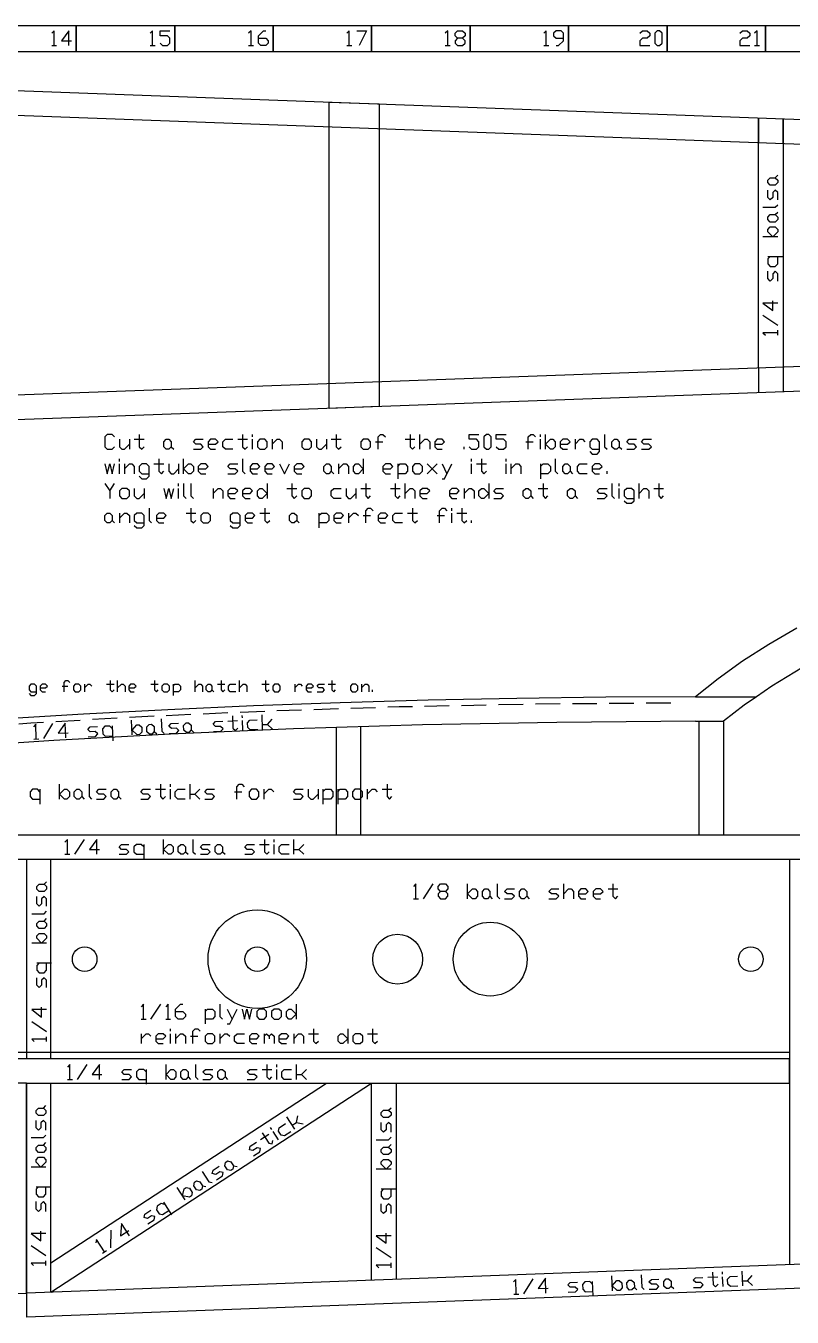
# Model space of a CAD drawing. Extents: x 0 to 102, y 0 to 13.
# Drawn here: x 13.49 to 21.27, y 0.06 to 13.18 of the extents above; entities that cross this region are included whole.
import ezdxf

# ---------------------------------------------------------------- set-up
doc = ezdxf.new("R2010")
doc.units = 0
doc.linetypes.add('HIDDEN', pattern=[0.375, 0.25, -0.125])
doc.layers.get('0').update_dxf_attribs({"color": 9, "linetype": 'CONTINUOUS'})

msp = doc.modelspace()

# ---------------------------------------------------------------- linework, layer by layer
at = {"color": 7, "linetype": 'CONTINUOUS'}
for p, q in [((12.219, 12.564, 0), (45.33, 11.339, 0)), ((12.219, 12.314, 0), (48.587, 10.968, 0)), ((20.928, 12.242), (20.928, 11.992)), ((20.928, 11.992), (20.928, 12.242)), ((21.178, 12.233), (21.178, 11.983)), ((21.178, 11.983), (21.178, 12.233)), ((20.928, 9.702), (20.928, 11.992)), ((21.178, 11.983), (21.178, 9.711)), ((48.587, 10.718, 0), (12.219, 9.382, 0)), ((45.33, 10.348, 0), (12.219, 9.132, 0)), ((21.178, 9.711), (21.178, 9.461)), ((21.178, 9.711), (21.178, 9.462)), ((20.928, 9.702), (20.928, 9.452)), ((20.928, 9.702), (20.928, 9.453)), ((20.289, 6.363), (20.908, 6.363)), ((16.64, 6.049), (16.64, 4.959)), ((16.89, 4.959), (16.89, 6.057)), ((20.291, 6.113), (20.575, 6.113)), ((20.325, 4.959), (20.325, 6.113)), ((20.575, 6.113), (20.575, 4.959)), ((7.021, 4.959, 0), (45.618, 4.959, 0)), ((48.904, 4.709, 0), (7.021, 4.709, 0)), ((13.495, 4.709), (13.495, 2.686)), ((13.745, 2.686), (13.745, 4.709)), ((21.245, 4.709), (21.245, 0.595)), ((21.245, 2.748), (7.021, 2.748)), ((21.245, 2.686), (7.021, 2.686)), ((21.245, 2.436), (21.245, 2.686)), ((13.495, 2.436), (21.245, 2.436)), ((13.495, 2.436), (13.495, 0.305)), ((13.745, 0.315), (13.745, 2.436)), ((13.745, 0.315), (17.001, 2.436)), ((13.745, 0.613), (16.543, 2.436)), ((17.001, 0.436), (17.001, 2.436)), ((17.251, 2.436), (17.251, 0.446)), ((48.894, 1.628), (13.495, 0.305)), ((45.627, 1.256), (13.495, 0.06)), ((13.495, 0.305), (13.495, 0.06))]:
    msp.add_line(p, q, dxfattribs=at)
at = {"color": 7, "linetype": 'CONTINUOUS', "flags": 128}
for points in [[(13.001, 12.919), (14.001, 12.919), (14.001, 13.178), (13.001, 13.178)], [(14.001, 12.919), (15.001, 12.919), (15.001, 13.178), (14.001, 13.178)], [(15.001, 12.919), (16.001, 12.919), (16.001, 13.178), (15.001, 13.178)], [(16.001, 12.919), (17.001, 12.919), (17.001, 13.178), (16.001, 13.178)], [(17.001, 12.919), (18.001, 12.919), (18.001, 13.178), (17.001, 13.178)], [(18.001, 12.919), (19.001, 12.919), (19.001, 13.178), (18.001, 13.178)], [(19.001, 12.919), (20.001, 12.919), (20.001, 13.178), (19.001, 13.178)], [(20.001, 12.919), (21.001, 12.919), (21.001, 13.178), (20.001, 13.178)], [(21.001, 12.919), (22.001, 12.919), (22.001, 13.178), (21.001, 13.178)], [(17.076, 9.31), (16.571, 9.291), (16.571, 12.403), (17.076, 12.385)], [(11.995, 2.436), (11.995, 0.259), (13.495, 0.305), (13.495, 2.436)]]:
    msp.add_lwpolyline(points, close=True, dxfattribs=at)
at = {"linetype": 'BYBLOCK', "flags": 128}
for points in [[(13.777, 12.977), (13.777, 13.127), (13.752, 13.102)], [(13.927, 12.977), (13.927, 13.127), (13.852, 13.027), (13.952, 13.027)], [(14.777, 12.977), (14.777, 13.127), (14.752, 13.102)], [(14.852, 13.002), (14.877, 12.977), (14.927, 12.977), (14.952, 13.002), (14.952, 13.052), (14.927, 13.077), (14.852, 13.077), (14.852, 13.127), (14.952, 13.127)], [(15.777, 12.977), (15.777, 13.127), (15.752, 13.102)], [(15.852, 13.052), (15.927, 13.052), (15.952, 13.027), (15.952, 13.002), (15.927, 12.977), (15.877, 12.977), (15.852, 13.002), (15.852, 13.077), (15.902, 13.127), (15.927, 13.127)], [(16.774, 12.977), (16.774, 13.127), (16.749, 13.102)], [(16.849, 13.127), (16.949, 13.127), (16.874, 12.977)], [(17.774, 12.977), (17.774, 13.127), (17.749, 13.102)], [(17.874, 12.977), (17.924, 12.977), (17.949, 13.002), (17.949, 13.027), (17.924, 13.052), (17.874, 13.052), (17.849, 13.077), (17.849, 13.102), (17.874, 13.127), (17.924, 13.127), (17.949, 13.102), (17.949, 13.077), (17.924, 13.052)], [(18.774, 12.977), (18.774, 13.127), (18.749, 13.102)], [(18.874, 12.977), (18.899, 12.977), (18.949, 13.027), (18.949, 13.102), (18.924, 13.127), (18.874, 13.127), (18.849, 13.102), (18.849, 13.077), (18.874, 13.052), (18.949, 13.052)], [(19.725, 13.102), (19.75, 13.127), (19.8, 13.127), (19.825, 13.102), (19.825, 13.077), (19.8, 13.052), (19.75, 13.052), (19.725, 13.027), (19.725, 12.977), (19.825, 12.977)], [(19.9, 12.977), (19.925, 12.977), (19.95, 13.002), (19.95, 13.102), (19.925, 13.127), (19.9, 13.127), (19.875, 13.102), (19.875, 13.002), (19.9, 12.977)], [(20.74, 13.102), (20.765, 13.127), (20.815, 13.127), (20.84, 13.102), (20.84, 13.077), (20.815, 13.052), (20.765, 13.052), (20.74, 13.027), (20.74, 12.977), (20.84, 12.977)], [(20.915, 12.977), (20.915, 13.127), (20.89, 13.102)], [(17.874, 13.052), (17.849, 13.027), (17.849, 13.002), (17.874, 12.977)], [(13.752, 12.977), (13.802, 12.977)], [(14.752, 12.977), (14.802, 12.977)], [(15.752, 12.977), (15.802, 12.977)], [(16.749, 12.977), (16.799, 12.977)], [(17.749, 12.977), (17.799, 12.977)], [(18.749, 12.977), (18.799, 12.977)], [(20.89, 12.977), (20.94, 12.977)], [(21.099, 11.635), (21.124, 11.61), (21.124, 11.585), (21.099, 11.56), (21.049, 11.56), (21.024, 11.585), (21.024, 11.61), (21.049, 11.635), (21.099, 11.635), (21.124, 11.66)], [(21.124, 11.41), (21.124, 11.485), (21.099, 11.51), (21.074, 11.485), (21.074, 11.435), (21.049, 11.41), (21.024, 11.435), (21.024, 11.51)], [(20.974, 11.335), (21.099, 11.335), (21.124, 11.36)], [(21.099, 11.26), (21.124, 11.235), (21.124, 11.21), (21.099, 11.185), (21.049, 11.185), (21.024, 11.21), (21.024, 11.235), (21.049, 11.26), (21.099, 11.26), (21.124, 11.285)], [(21.124, 11.035), (20.974, 11.035)], [(21.074, 11.035), (21.024, 11.085), (21.024, 11.11), (21.049, 11.135), (21.099, 11.135), (21.124, 11.11), (21.124, 11.085), (21.074, 11.035)], [(21.049, 10.835), (21.024, 10.81), (21.024, 10.76), (21.049, 10.735), (21.099, 10.735), (21.124, 10.76), (21.124, 10.835)], [(21.024, 10.835), (21.174, 10.835)], [(21.124, 10.585), (21.124, 10.66), (21.099, 10.685), (21.074, 10.66), (21.074, 10.61), (21.049, 10.585), (21.024, 10.61), (21.024, 10.685)], [(21.124, 10.36), (20.974, 10.36), (21.074, 10.285), (21.074, 10.385)], [(21.124, 10.135), (20.974, 10.235)], [(21.124, 10.06), (20.974, 10.06), (20.999, 10.035)], [(21.124, 10.035), (21.124, 10.085)], [(14.391, 9.003), (14.366, 9.028), (14.316, 9.028), (14.291, 9.003), (14.291, 8.903), (14.316, 8.878), (14.366, 8.878), (14.391, 8.903)], [(14.441, 8.978), (14.441, 8.903), (14.466, 8.878), (14.491, 8.878), (14.541, 8.928)], [(14.541, 8.978), (14.541, 8.878)], [(14.591, 8.978), (14.691, 8.978)], [(14.641, 9.028), (14.641, 8.903), (14.666, 8.878), (14.691, 8.903)], [(14.966, 8.903), (14.941, 8.878), (14.916, 8.878), (14.891, 8.903), (14.891, 8.953), (14.916, 8.978), (14.941, 8.978), (14.966, 8.953), (14.966, 8.903), (14.991, 8.878)], [(15.191, 8.878), (15.266, 8.878), (15.291, 8.903), (15.266, 8.928), (15.216, 8.928), (15.191, 8.953), (15.216, 8.978), (15.291, 8.978)], [(15.341, 8.928), (15.416, 8.928), (15.441, 8.953), (15.416, 8.978), (15.366, 8.978), (15.341, 8.953), (15.341, 8.903), (15.366, 8.878), (15.416, 8.878)], [(15.591, 8.878), (15.516, 8.878), (15.491, 8.903), (15.491, 8.953), (15.516, 8.978), (15.591, 8.978)], [(15.641, 8.978), (15.741, 8.978)], [(15.691, 9.028), (15.691, 8.903), (15.716, 8.878), (15.741, 8.903)], [(15.791, 9.003), (15.791, 9.028)], [(15.791, 8.878), (15.791, 8.978)], [(15.866, 8.878), (15.916, 8.878), (15.941, 8.903), (15.941, 8.953), (15.916, 8.978), (15.866, 8.978), (15.841, 8.953), (15.841, 8.903), (15.866, 8.878)], [(15.991, 8.978), (15.991, 8.878)], [(15.991, 8.928), (16.041, 8.978), (16.066, 8.978), (16.091, 8.953), (16.091, 8.878)], [(16.316, 8.878), (16.366, 8.878), (16.391, 8.903), (16.391, 8.953), (16.366, 8.978), (16.316, 8.978), (16.291, 8.953), (16.291, 8.903), (16.316, 8.878)], [(16.441, 8.978), (16.441, 8.903), (16.466, 8.878), (16.491, 8.878), (16.541, 8.928)], [(16.541, 8.978), (16.541, 8.878)], [(16.591, 8.978), (16.691, 8.978)], [(16.641, 9.028), (16.641, 8.903), (16.666, 8.878), (16.691, 8.903)], [(16.916, 8.878), (16.966, 8.878), (16.991, 8.903), (16.991, 8.953), (16.966, 8.978), (16.916, 8.978), (16.891, 8.953), (16.891, 8.903), (16.916, 8.878)], [(17.041, 8.953), (17.116, 8.953)], [(17.066, 8.878), (17.066, 9.003), (17.091, 9.028), (17.116, 9.028), (17.141, 9.003)], [(17.341, 8.978), (17.441, 8.978)], [(17.391, 9.028), (17.391, 8.903), (17.416, 8.878), (17.441, 8.903)], [(17.491, 8.878), (17.491, 9.028)], [(17.491, 8.928), (17.541, 8.978), (17.566, 8.978), (17.591, 8.953), (17.591, 8.878)], [(17.641, 8.928), (17.716, 8.928), (17.741, 8.953), (17.716, 8.978), (17.666, 8.978), (17.641, 8.953), (17.641, 8.903), (17.666, 8.878), (17.716, 8.878)], [(17.991, 8.903), (18.016, 8.878), (18.066, 8.878), (18.091, 8.903), (18.091, 8.953), (18.066, 8.978), (17.991, 8.978), (17.991, 9.028), (18.091, 9.028)], [(18.166, 8.878), (18.191, 8.878), (18.216, 8.903), (18.216, 9.003), (18.191, 9.028), (18.166, 9.028), (18.141, 9.003), (18.141, 8.903), (18.166, 8.878)], [(18.266, 8.903), (18.291, 8.878), (18.341, 8.878), (18.366, 8.903), (18.366, 8.953), (18.341, 8.978), (18.266, 8.978), (18.266, 9.028), (18.366, 9.028)], [(18.566, 8.953), (18.641, 8.953)], [(18.591, 8.878), (18.591, 9.003), (18.616, 9.028), (18.641, 9.028), (18.666, 9.003)], [(18.716, 9.003), (18.716, 9.028)], [(18.716, 8.878), (18.716, 8.978)], [(18.766, 8.878), (18.766, 9.028)], [(18.766, 8.928), (18.816, 8.978), (18.841, 8.978), (18.866, 8.953), (18.866, 8.903), (18.841, 8.878), (18.816, 8.878), (18.766, 8.928)], [(18.916, 8.928), (18.991, 8.928), (19.016, 8.953), (18.991, 8.978), (18.941, 8.978), (18.916, 8.953), (18.916, 8.903), (18.941, 8.878), (18.991, 8.878)], [(19.066, 8.978), (19.066, 8.878)], [(19.066, 8.928), (19.116, 8.978), (19.141, 8.978), (19.166, 8.953)], [(19.216, 8.853), (19.241, 8.828), (19.291, 8.828), (19.316, 8.853), (19.316, 8.953), (19.291, 8.978), (19.241, 8.978), (19.216, 8.953), (19.216, 8.903), (19.241, 8.878), (19.316, 8.878)], [(19.366, 9.028), (19.366, 8.903), (19.391, 8.878)], [(19.516, 8.903), (19.491, 8.878), (19.466, 8.878), (19.441, 8.903), (19.441, 8.953), (19.466, 8.978), (19.491, 8.978), (19.516, 8.953), (19.516, 8.903), (19.541, 8.878)], [(19.591, 8.878), (19.666, 8.878), (19.691, 8.903), (19.666, 8.928), (19.616, 8.928), (19.591, 8.953), (19.616, 8.978), (19.691, 8.978)], [(19.741, 8.878), (19.816, 8.878), (19.841, 8.903), (19.816, 8.928), (19.766, 8.928), (19.741, 8.953), (19.766, 8.978), (19.841, 8.978)], [(17.941, 8.878), (17.941, 8.903)], [(14.291, 8.728), (14.316, 8.628), (14.341, 8.728), (14.366, 8.628), (14.391, 8.728)], [(14.441, 8.753), (14.441, 8.778)], [(14.441, 8.628), (14.441, 8.728)], [(14.491, 8.728), (14.491, 8.628)], [(14.491, 8.678), (14.541, 8.728), (14.566, 8.728), (14.591, 8.703), (14.591, 8.628)], [(14.641, 8.603), (14.666, 8.578), (14.716, 8.578), (14.741, 8.603), (14.741, 8.703), (14.716, 8.728), (14.666, 8.728), (14.641, 8.703), (14.641, 8.653), (14.666, 8.628), (14.741, 8.628)], [(14.791, 8.728), (14.891, 8.728)], [(14.841, 8.778), (14.841, 8.653), (14.866, 8.628), (14.891, 8.653)], [(14.941, 8.728), (14.941, 8.653), (14.966, 8.628), (14.991, 8.628), (15.041, 8.678)], [(15.041, 8.728), (15.041, 8.628)], [(15.091, 8.628), (15.091, 8.778)], [(15.091, 8.678), (15.141, 8.728), (15.166, 8.728), (15.191, 8.703), (15.191, 8.653), (15.166, 8.628), (15.141, 8.628), (15.091, 8.678)], [(15.241, 8.678), (15.316, 8.678), (15.341, 8.703), (15.316, 8.728), (15.266, 8.728), (15.241, 8.703), (15.241, 8.653), (15.266, 8.628), (15.316, 8.628)], [(15.541, 8.628), (15.616, 8.628), (15.641, 8.653), (15.616, 8.678), (15.566, 8.678), (15.541, 8.703), (15.566, 8.728), (15.641, 8.728)], [(15.691, 8.778), (15.691, 8.653), (15.716, 8.628)], [(15.766, 8.678), (15.841, 8.678), (15.866, 8.703), (15.841, 8.728), (15.791, 8.728), (15.766, 8.703), (15.766, 8.653), (15.791, 8.628), (15.841, 8.628)], [(15.916, 8.678), (15.991, 8.678), (16.016, 8.703), (15.991, 8.728), (15.941, 8.728), (15.916, 8.703), (15.916, 8.653), (15.941, 8.628), (15.991, 8.628)], [(16.066, 8.728), (16.116, 8.628), (16.166, 8.728)], [(16.216, 8.678), (16.291, 8.678), (16.316, 8.703), (16.291, 8.728), (16.241, 8.728), (16.216, 8.703), (16.216, 8.653), (16.241, 8.628), (16.291, 8.628)], [(16.591, 8.653), (16.566, 8.628), (16.541, 8.628), (16.516, 8.653), (16.516, 8.703), (16.541, 8.728), (16.566, 8.728), (16.591, 8.703), (16.591, 8.653), (16.616, 8.628)], [(16.666, 8.728), (16.666, 8.628)], [(16.666, 8.678), (16.716, 8.728), (16.741, 8.728), (16.766, 8.703), (16.766, 8.628)], [(16.916, 8.678), (16.866, 8.628), (16.841, 8.628), (16.816, 8.653), (16.816, 8.703), (16.841, 8.728), (16.866, 8.728), (16.916, 8.678)], [(16.916, 8.778), (16.916, 8.628)], [(17.116, 8.678), (17.191, 8.678), (17.216, 8.703), (17.191, 8.728), (17.141, 8.728), (17.116, 8.703), (17.116, 8.653), (17.141, 8.628), (17.191, 8.628)], [(17.266, 8.728), (17.266, 8.578)], [(17.266, 8.703), (17.291, 8.728), (17.341, 8.728), (17.366, 8.703), (17.366, 8.653), (17.341, 8.628), (17.266, 8.628)], [(17.441, 8.628), (17.491, 8.628), (17.516, 8.653), (17.516, 8.703), (17.491, 8.728), (17.441, 8.728), (17.416, 8.703), (17.416, 8.653), (17.441, 8.628)], [(17.566, 8.728), (17.666, 8.628)], [(17.566, 8.628), (17.666, 8.728)], [(17.716, 8.578), (17.741, 8.578), (17.816, 8.728)], [(17.716, 8.728), (17.766, 8.628)], [(18.016, 8.753), (18.016, 8.778)], [(18.016, 8.628), (18.016, 8.728)], [(18.066, 8.728), (18.166, 8.728)], [(18.116, 8.778), (18.116, 8.653), (18.141, 8.628), (18.166, 8.653)], [(18.366, 8.753), (18.366, 8.778)], [(18.366, 8.628), (18.366, 8.728)], [(18.416, 8.728), (18.416, 8.628)], [(18.416, 8.678), (18.466, 8.728), (18.491, 8.728), (18.516, 8.703), (18.516, 8.628)], [(18.716, 8.728), (18.716, 8.578)], [(18.716, 8.703), (18.741, 8.728), (18.791, 8.728), (18.816, 8.703), (18.816, 8.653), (18.791, 8.628), (18.716, 8.628)], [(18.866, 8.778), (18.866, 8.653), (18.891, 8.628)], [(19.016, 8.653), (18.991, 8.628), (18.966, 8.628), (18.941, 8.653), (18.941, 8.703), (18.966, 8.728), (18.991, 8.728), (19.016, 8.703), (19.016, 8.653), (19.041, 8.628)], [(19.191, 8.628), (19.116, 8.628), (19.091, 8.653), (19.091, 8.703), (19.116, 8.728), (19.191, 8.728)], [(19.241, 8.678), (19.316, 8.678), (19.341, 8.703), (19.316, 8.728), (19.266, 8.728), (19.241, 8.703), (19.241, 8.653), (19.266, 8.628), (19.316, 8.628)], [(14.291, 8.528), (14.341, 8.453), (14.341, 8.378)], [(14.341, 8.453), (14.391, 8.528)], [(15.041, 8.503), (15.041, 8.528)], [(15.091, 8.528), (15.091, 8.403), (15.116, 8.378)], [(15.166, 8.528), (15.166, 8.403), (15.191, 8.378)], [(15.941, 8.528), (15.941, 8.378)], [(16.191, 8.528), (16.191, 8.403), (16.216, 8.378), (16.241, 8.403)], [(16.941, 8.528), (16.941, 8.403), (16.966, 8.378), (16.991, 8.403)], [(17.241, 8.528), (17.241, 8.403), (17.266, 8.378), (17.291, 8.403)], [(17.341, 8.378), (17.341, 8.528)], [(18.191, 8.528), (18.191, 8.378)], [(18.741, 8.528), (18.741, 8.403), (18.766, 8.378), (18.791, 8.403)], [(19.391, 8.628), (19.391, 8.653)], [(19.441, 8.528), (19.441, 8.403), (19.466, 8.378)], [(19.516, 8.503), (19.516, 8.528)], [(19.716, 8.378), (19.716, 8.528)], [(19.916, 8.528), (19.916, 8.403), (19.941, 8.378), (19.966, 8.403)], [(14.466, 8.378), (14.516, 8.378), (14.541, 8.403), (14.541, 8.453), (14.516, 8.478), (14.466, 8.478), (14.441, 8.453), (14.441, 8.403), (14.466, 8.378)], [(14.591, 8.478), (14.591, 8.403), (14.616, 8.378), (14.641, 8.378), (14.691, 8.428)], [(14.691, 8.478), (14.691, 8.378)], [(14.891, 8.478), (14.916, 8.378), (14.941, 8.478), (14.966, 8.378), (14.991, 8.478)], [(15.041, 8.378), (15.041, 8.478)], [(15.391, 8.478), (15.391, 8.378)], [(15.391, 8.428), (15.441, 8.478), (15.466, 8.478), (15.491, 8.453), (15.491, 8.378)], [(15.541, 8.428), (15.616, 8.428), (15.641, 8.453), (15.616, 8.478), (15.566, 8.478), (15.541, 8.453), (15.541, 8.403), (15.566, 8.378), (15.616, 8.378)], [(15.691, 8.428), (15.766, 8.428), (15.791, 8.453), (15.766, 8.478), (15.716, 8.478), (15.691, 8.453), (15.691, 8.403), (15.716, 8.378), (15.766, 8.378)], [(15.941, 8.428), (15.891, 8.378), (15.866, 8.378), (15.841, 8.403), (15.841, 8.453), (15.866, 8.478), (15.891, 8.478), (15.941, 8.428)], [(16.141, 8.478), (16.241, 8.478)], [(16.316, 8.378), (16.366, 8.378), (16.391, 8.403), (16.391, 8.453), (16.366, 8.478), (16.316, 8.478), (16.291, 8.453), (16.291, 8.403), (16.316, 8.378)], [(16.691, 8.378), (16.616, 8.378), (16.591, 8.403), (16.591, 8.453), (16.616, 8.478), (16.691, 8.478)], [(16.741, 8.478), (16.741, 8.403), (16.766, 8.378), (16.791, 8.378), (16.841, 8.428)], [(16.841, 8.478), (16.841, 8.378)], [(16.891, 8.478), (16.991, 8.478)], [(17.191, 8.478), (17.291, 8.478)], [(17.341, 8.428), (17.391, 8.478), (17.416, 8.478), (17.441, 8.453), (17.441, 8.378)], [(17.491, 8.428), (17.566, 8.428), (17.591, 8.453), (17.566, 8.478), (17.516, 8.478), (17.491, 8.453), (17.491, 8.403), (17.516, 8.378), (17.566, 8.378)], [(17.791, 8.428), (17.866, 8.428), (17.891, 8.453), (17.866, 8.478), (17.816, 8.478), (17.791, 8.453), (17.791, 8.403), (17.816, 8.378), (17.866, 8.378)], [(17.941, 8.478), (17.941, 8.378)], [(17.941, 8.428), (17.991, 8.478), (18.016, 8.478), (18.041, 8.453), (18.041, 8.378)], [(18.191, 8.428), (18.141, 8.378), (18.116, 8.378), (18.091, 8.403), (18.091, 8.453), (18.116, 8.478), (18.141, 8.478), (18.191, 8.428)], [(18.241, 8.378), (18.316, 8.378), (18.341, 8.403), (18.316, 8.428), (18.266, 8.428), (18.241, 8.453), (18.266, 8.478), (18.341, 8.478)], [(18.616, 8.403), (18.591, 8.378), (18.566, 8.378), (18.541, 8.403), (18.541, 8.453), (18.566, 8.478), (18.591, 8.478), (18.616, 8.453), (18.616, 8.403), (18.641, 8.378)], [(18.691, 8.478), (18.791, 8.478)], [(19.066, 8.403), (19.041, 8.378), (19.016, 8.378), (18.991, 8.403), (18.991, 8.453), (19.016, 8.478), (19.041, 8.478), (19.066, 8.453), (19.066, 8.403), (19.091, 8.378)], [(19.291, 8.378), (19.366, 8.378), (19.391, 8.403), (19.366, 8.428), (19.316, 8.428), (19.291, 8.453), (19.316, 8.478), (19.391, 8.478)], [(19.516, 8.378), (19.516, 8.478)], [(19.566, 8.353), (19.591, 8.328), (19.641, 8.328), (19.666, 8.353), (19.666, 8.453), (19.641, 8.478), (19.591, 8.478), (19.566, 8.453), (19.566, 8.403), (19.591, 8.378), (19.666, 8.378)], [(19.716, 8.428), (19.766, 8.478), (19.791, 8.478), (19.816, 8.453), (19.816, 8.378)], [(19.866, 8.478), (19.966, 8.478)], [(14.741, 8.278), (14.741, 8.153), (14.766, 8.128)], [(15.166, 8.278), (15.166, 8.153), (15.191, 8.128), (15.216, 8.153)], [(15.916, 8.278), (15.916, 8.153), (15.941, 8.128), (15.966, 8.153)], [(16.941, 8.128), (16.941, 8.253), (16.966, 8.278), (16.991, 8.278), (17.016, 8.253)], [(17.416, 8.278), (17.416, 8.153), (17.441, 8.128), (17.466, 8.153)], [(17.691, 8.128), (17.691, 8.253), (17.716, 8.278), (17.741, 8.278), (17.766, 8.253)], [(17.816, 8.253), (17.816, 8.278)], [(17.916, 8.278), (17.916, 8.153), (17.941, 8.128), (17.966, 8.153)], [(14.366, 8.153), (14.341, 8.128), (14.316, 8.128), (14.291, 8.153), (14.291, 8.203), (14.316, 8.228), (14.341, 8.228), (14.366, 8.203), (14.366, 8.153), (14.391, 8.128)], [(14.441, 8.228), (14.441, 8.128)], [(14.441, 8.178), (14.491, 8.228), (14.516, 8.228), (14.541, 8.203), (14.541, 8.128)], [(14.591, 8.103), (14.616, 8.078), (14.666, 8.078), (14.691, 8.103), (14.691, 8.203), (14.666, 8.228), (14.616, 8.228), (14.591, 8.203), (14.591, 8.153), (14.616, 8.128), (14.691, 8.128)], [(14.816, 8.178), (14.891, 8.178), (14.916, 8.203), (14.891, 8.228), (14.841, 8.228), (14.816, 8.203), (14.816, 8.153), (14.841, 8.128), (14.891, 8.128)], [(15.116, 8.228), (15.216, 8.228)], [(15.291, 8.128), (15.341, 8.128), (15.366, 8.153), (15.366, 8.203), (15.341, 8.228), (15.291, 8.228), (15.266, 8.203), (15.266, 8.153), (15.291, 8.128)], [(15.566, 8.103), (15.591, 8.078), (15.641, 8.078), (15.666, 8.103), (15.666, 8.203), (15.641, 8.228), (15.591, 8.228), (15.566, 8.203), (15.566, 8.153), (15.591, 8.128), (15.666, 8.128)], [(15.716, 8.178), (15.791, 8.178), (15.816, 8.203), (15.791, 8.228), (15.741, 8.228), (15.716, 8.203), (15.716, 8.153), (15.741, 8.128), (15.791, 8.128)], [(15.866, 8.228), (15.966, 8.228)], [(16.241, 8.153), (16.216, 8.128), (16.191, 8.128), (16.166, 8.153), (16.166, 8.203), (16.191, 8.228), (16.216, 8.228), (16.241, 8.203), (16.241, 8.153), (16.266, 8.128)], [(16.466, 8.228), (16.466, 8.078)], [(16.466, 8.203), (16.491, 8.228), (16.541, 8.228), (16.566, 8.203), (16.566, 8.153), (16.541, 8.128), (16.466, 8.128)], [(16.616, 8.178), (16.691, 8.178), (16.716, 8.203), (16.691, 8.228), (16.641, 8.228), (16.616, 8.203), (16.616, 8.153), (16.641, 8.128), (16.691, 8.128)], [(16.766, 8.228), (16.766, 8.128)], [(16.766, 8.178), (16.816, 8.228), (16.841, 8.228), (16.866, 8.203)], [(16.916, 8.203), (16.991, 8.203)], [(17.066, 8.178), (17.141, 8.178), (17.166, 8.203), (17.141, 8.228), (17.091, 8.228), (17.066, 8.203), (17.066, 8.153), (17.091, 8.128), (17.141, 8.128)], [(17.316, 8.128), (17.241, 8.128), (17.216, 8.153), (17.216, 8.203), (17.241, 8.228), (17.316, 8.228)], [(17.366, 8.228), (17.466, 8.228)], [(17.666, 8.203), (17.741, 8.203)], [(17.816, 8.128), (17.816, 8.228)], [(17.866, 8.228), (17.966, 8.228)], [(18.016, 8.128), (18.016, 8.153)], [(13.522, 6.396), (13.541, 6.377), (13.579, 6.377), (13.597, 6.396), (13.597, 6.471), (13.579, 6.489), (13.541, 6.489), (13.522, 6.471), (13.522, 6.433), (13.541, 6.414), (13.597, 6.414)], [(13.635, 6.452), (13.691, 6.452), (13.71, 6.471), (13.691, 6.489), (13.654, 6.489), (13.635, 6.471), (13.635, 6.433), (13.654, 6.414), (13.691, 6.414)], [(13.86, 6.471), (13.916, 6.471)], [(13.879, 6.414), (13.879, 6.508), (13.897, 6.527), (13.916, 6.527), (13.935, 6.508)], [(13.991, 6.414), (14.029, 6.414), (14.047, 6.433), (14.047, 6.471), (14.029, 6.489), (13.991, 6.489), (13.972, 6.471), (13.972, 6.433), (13.991, 6.414)], [(14.085, 6.489), (14.085, 6.414)], [(14.085, 6.452), (14.122, 6.489), (14.141, 6.489), (14.16, 6.471)], [(14.31, 6.489), (14.385, 6.489)], [(14.347, 6.527), (14.347, 6.433), (14.366, 6.414), (14.385, 6.433)], [(14.422, 6.414), (14.422, 6.527)], [(14.422, 6.452), (14.46, 6.489), (14.479, 6.489), (14.497, 6.471), (14.497, 6.414)], [(14.535, 6.452), (14.591, 6.452), (14.61, 6.471), (14.591, 6.489), (14.554, 6.489), (14.535, 6.471), (14.535, 6.433), (14.554, 6.414), (14.591, 6.414)], [(14.76, 6.489), (14.835, 6.489)], [(14.797, 6.527), (14.797, 6.433), (14.816, 6.414), (14.835, 6.433)], [(14.891, 6.414), (14.929, 6.414), (14.947, 6.433), (14.947, 6.471), (14.929, 6.489), (14.891, 6.489), (14.872, 6.471), (14.872, 6.433), (14.891, 6.414)], [(14.985, 6.489), (14.985, 6.377)], [(14.985, 6.471), (15.004, 6.489), (15.041, 6.489), (15.06, 6.471), (15.06, 6.433), (15.041, 6.414), (14.985, 6.414)], [(15.21, 6.414), (15.21, 6.527)], [(15.21, 6.452), (15.247, 6.489), (15.266, 6.489), (15.285, 6.471), (15.285, 6.414)], [(15.379, 6.433), (15.36, 6.414), (15.341, 6.414), (15.322, 6.433), (15.322, 6.471), (15.341, 6.489), (15.36, 6.489), (15.379, 6.471), (15.379, 6.433), (15.397, 6.414)], [(15.435, 6.489), (15.51, 6.489)], [(15.472, 6.527), (15.472, 6.433), (15.491, 6.414), (15.51, 6.433)], [(15.622, 6.414), (15.566, 6.414), (15.547, 6.433), (15.547, 6.471), (15.566, 6.489), (15.622, 6.489)], [(15.66, 6.414), (15.66, 6.527)], [(15.66, 6.452), (15.697, 6.489), (15.716, 6.489), (15.735, 6.471), (15.735, 6.414)], [(15.885, 6.489), (15.96, 6.489)], [(15.922, 6.527), (15.922, 6.433), (15.941, 6.414), (15.96, 6.433)], [(16.016, 6.414), (16.054, 6.414), (16.072, 6.433), (16.072, 6.471), (16.054, 6.489), (16.016, 6.489), (15.997, 6.471), (15.997, 6.433), (16.016, 6.414)], [(16.222, 6.489), (16.222, 6.414)], [(16.222, 6.452), (16.26, 6.489), (16.279, 6.489), (16.297, 6.471)], [(16.335, 6.452), (16.391, 6.452), (16.41, 6.471), (16.391, 6.489), (16.354, 6.489), (16.335, 6.471), (16.335, 6.433), (16.354, 6.414), (16.391, 6.414)], [(16.447, 6.414), (16.504, 6.414), (16.522, 6.433), (16.504, 6.452), (16.466, 6.452), (16.447, 6.471), (16.466, 6.489), (16.522, 6.489)], [(16.56, 6.489), (16.635, 6.489)], [(16.597, 6.527), (16.597, 6.433), (16.616, 6.414), (16.635, 6.433)], [(16.804, 6.414), (16.841, 6.414), (16.86, 6.433), (16.86, 6.471), (16.841, 6.489), (16.804, 6.489), (16.785, 6.471), (16.785, 6.433), (16.804, 6.414)], [(16.897, 6.489), (16.897, 6.414)], [(16.897, 6.452), (16.935, 6.489), (16.954, 6.489), (16.972, 6.471), (16.972, 6.414)], [(17.01, 6.414), (17.01, 6.433)], [(15.588, 6.168), (15.593, 6.043), (15.619, 6.019), (15.643, 6.045)], [(15.689, 6.147), (15.688, 6.172)], [(15.894, 6.03), (15.888, 6.18)], [(13.596, 5.933), (13.59, 6.083), (13.566, 6.057)], [(13.671, 5.937), (13.765, 6.091)], [(13.896, 5.946), (13.89, 6.096), (13.819, 5.993), (13.919, 5.997)], [(14.121, 5.956), (14.196, 5.959), (14.22, 5.985), (14.194, 6.009), (14.144, 6.007), (14.118, 6.03), (14.142, 6.057), (14.216, 6.06)], [(14.367, 6.041), (14.341, 6.065), (14.291, 6.063), (14.267, 6.037), (14.27, 5.987), (14.296, 5.963), (14.371, 5.966)], [(14.366, 6.066), (14.373, 5.916)], [(14.57, 5.975), (14.564, 6.124)], [(14.568, 6.024), (14.616, 6.077), (14.641, 6.078), (14.667, 6.054), (14.669, 6.004), (14.645, 5.978), (14.62, 5.977), (14.568, 6.024)], [(14.794, 6.009), (14.77, 5.983), (14.745, 5.982), (14.719, 6.006), (14.717, 6.056), (14.741, 6.082), (14.766, 6.083), (14.792, 6.059), (14.794, 6.009), (14.82, 5.985)], [(14.864, 6.137), (14.869, 6.012), (14.895, 5.988)], [(14.945, 5.99), (15.02, 5.993), (15.044, 6.019), (15.018, 6.043), (14.968, 6.041), (14.942, 6.065), (14.966, 6.091), (15.041, 6.094)], [(15.169, 6.025), (15.145, 5.999), (15.12, 5.998), (15.094, 6.022), (15.092, 6.072), (15.116, 6.098), (15.141, 6.099), (15.167, 6.075), (15.169, 6.025), (15.195, 6.001)], [(15.395, 6.009), (15.47, 6.012), (15.493, 6.038), (15.467, 6.062), (15.417, 6.06), (15.391, 6.084), (15.415, 6.11), (15.49, 6.113)], [(15.54, 6.115), (15.64, 6.12)], [(15.694, 6.022), (15.69, 6.122)], [(15.844, 6.028), (15.769, 6.025), (15.743, 6.049), (15.741, 6.099), (15.765, 6.125), (15.84, 6.128)], [(15.892, 6.08), (15.942, 6.082), (15.99, 6.134)], [(15.942, 6.082), (15.994, 6.035)], [(13.571, 5.932), (13.621, 5.934)], [(13.632, 5.398), (13.607, 5.423), (13.557, 5.423), (13.532, 5.398), (13.532, 5.348), (13.557, 5.323), (13.632, 5.323)], [(13.632, 5.423), (13.632, 5.273)], [(13.832, 5.323), (13.832, 5.473)], [(13.832, 5.373), (13.882, 5.423), (13.907, 5.423), (13.932, 5.398), (13.932, 5.348), (13.907, 5.323), (13.882, 5.323), (13.832, 5.373)], [(14.057, 5.348), (14.032, 5.323), (14.007, 5.323), (13.982, 5.348), (13.982, 5.398), (14.007, 5.423), (14.032, 5.423), (14.057, 5.398), (14.057, 5.348), (14.082, 5.323)], [(14.132, 5.473), (14.132, 5.348), (14.157, 5.323)], [(14.207, 5.323), (14.282, 5.323), (14.307, 5.348), (14.282, 5.373), (14.232, 5.373), (14.207, 5.398), (14.232, 5.423), (14.307, 5.423)], [(14.432, 5.348), (14.407, 5.323), (14.382, 5.323), (14.357, 5.348), (14.357, 5.398), (14.382, 5.423), (14.407, 5.423), (14.432, 5.398), (14.432, 5.348), (14.457, 5.323)], [(14.657, 5.323), (14.732, 5.323), (14.757, 5.348), (14.732, 5.373), (14.682, 5.373), (14.657, 5.398), (14.682, 5.423), (14.757, 5.423)], [(14.807, 5.423), (14.907, 5.423)], [(14.857, 5.473), (14.857, 5.348), (14.882, 5.323), (14.907, 5.348)], [(14.957, 5.448), (14.957, 5.473)], [(14.957, 5.323), (14.957, 5.423)], [(15.107, 5.323), (15.032, 5.323), (15.007, 5.348), (15.007, 5.398), (15.032, 5.423), (15.107, 5.423)], [(15.157, 5.323), (15.157, 5.473)], [(15.157, 5.373), (15.207, 5.373), (15.257, 5.423)], [(15.307, 5.323), (15.382, 5.323), (15.407, 5.348), (15.382, 5.373), (15.332, 5.373), (15.307, 5.398), (15.332, 5.423), (15.407, 5.423)], [(15.607, 5.398), (15.682, 5.398)], [(15.632, 5.323), (15.632, 5.448), (15.657, 5.473), (15.682, 5.473), (15.707, 5.448)], [(15.782, 5.323), (15.832, 5.323), (15.857, 5.348), (15.857, 5.398), (15.832, 5.423), (15.782, 5.423), (15.757, 5.398), (15.757, 5.348), (15.782, 5.323)], [(15.907, 5.423), (15.907, 5.323)], [(15.907, 5.373), (15.957, 5.423), (15.982, 5.423), (16.007, 5.398)], [(16.207, 5.323), (16.282, 5.323), (16.307, 5.348), (16.282, 5.373), (16.232, 5.373), (16.207, 5.398), (16.232, 5.423), (16.307, 5.423)], [(16.357, 5.423), (16.357, 5.348), (16.382, 5.323), (16.407, 5.323), (16.457, 5.373)], [(16.457, 5.423), (16.457, 5.323)], [(16.507, 5.423), (16.507, 5.273)], [(16.507, 5.398), (16.532, 5.423), (16.582, 5.423), (16.607, 5.398), (16.607, 5.348), (16.582, 5.323), (16.507, 5.323)], [(16.657, 5.423), (16.657, 5.273)], [(16.657, 5.398), (16.682, 5.423), (16.732, 5.423), (16.757, 5.398), (16.757, 5.348), (16.732, 5.323), (16.657, 5.323)], [(16.832, 5.323), (16.882, 5.323), (16.907, 5.348), (16.907, 5.398), (16.882, 5.423), (16.832, 5.423), (16.807, 5.398), (16.807, 5.348), (16.832, 5.323)], [(16.957, 5.423), (16.957, 5.323)], [(16.957, 5.373), (17.007, 5.423), (17.032, 5.423), (17.057, 5.398)], [(17.107, 5.423), (17.207, 5.423)], [(17.157, 5.473), (17.157, 5.348), (17.182, 5.323), (17.207, 5.348)], [(15.207, 5.373), (15.257, 5.323)], [(13.912, 4.762), (13.912, 4.912), (13.887, 4.887)], [(13.987, 4.762), (14.087, 4.912)], [(14.212, 4.762), (14.212, 4.912), (14.137, 4.812), (14.237, 4.812)], [(14.437, 4.762), (14.512, 4.762), (14.537, 4.787), (14.512, 4.812), (14.462, 4.812), (14.437, 4.837), (14.462, 4.862), (14.537, 4.862)], [(14.687, 4.837), (14.662, 4.862), (14.612, 4.862), (14.587, 4.837), (14.587, 4.787), (14.612, 4.762), (14.687, 4.762)], [(14.687, 4.862), (14.687, 4.712)], [(14.887, 4.762), (14.887, 4.912)], [(14.887, 4.812), (14.937, 4.862), (14.962, 4.862), (14.987, 4.837), (14.987, 4.787), (14.962, 4.762), (14.937, 4.762), (14.887, 4.812)], [(15.112, 4.787), (15.087, 4.762), (15.062, 4.762), (15.037, 4.787), (15.037, 4.837), (15.062, 4.862), (15.087, 4.862), (15.112, 4.837), (15.112, 4.787), (15.137, 4.762)], [(15.187, 4.912), (15.187, 4.787), (15.212, 4.762)], [(15.262, 4.762), (15.337, 4.762), (15.362, 4.787), (15.337, 4.812), (15.287, 4.812), (15.262, 4.837), (15.287, 4.862), (15.362, 4.862)], [(15.487, 4.787), (15.462, 4.762), (15.437, 4.762), (15.412, 4.787), (15.412, 4.837), (15.437, 4.862), (15.462, 4.862), (15.487, 4.837), (15.487, 4.787), (15.512, 4.762)], [(15.712, 4.762), (15.787, 4.762), (15.812, 4.787), (15.787, 4.812), (15.737, 4.812), (15.712, 4.837), (15.737, 4.862), (15.812, 4.862)], [(15.862, 4.862), (15.962, 4.862)], [(15.912, 4.912), (15.912, 4.787), (15.937, 4.762), (15.962, 4.787)], [(16.012, 4.887), (16.012, 4.912)], [(16.012, 4.762), (16.012, 4.862)], [(16.162, 4.762), (16.087, 4.762), (16.062, 4.787), (16.062, 4.837), (16.087, 4.862), (16.162, 4.862)], [(16.212, 4.762), (16.212, 4.912)], [(16.212, 4.812), (16.262, 4.812), (16.312, 4.862)], [(13.887, 4.762), (13.937, 4.762)], [(16.262, 4.812), (16.312, 4.762)], [(13.675, 4.459), (13.7, 4.434), (13.7, 4.409), (13.675, 4.384), (13.625, 4.384), (13.6, 4.409), (13.6, 4.434), (13.625, 4.459), (13.675, 4.459), (13.7, 4.484)], [(17.451, 4.311), (17.451, 4.461), (17.426, 4.436)], [(17.526, 4.311), (17.626, 4.461)], [(17.701, 4.311), (17.751, 4.311), (17.776, 4.336), (17.776, 4.361), (17.751, 4.386), (17.701, 4.386), (17.676, 4.411), (17.676, 4.436), (17.701, 4.461), (17.751, 4.461), (17.776, 4.436), (17.776, 4.411), (17.751, 4.386)], [(17.976, 4.311), (17.976, 4.461)], [(18.276, 4.461), (18.276, 4.336), (18.301, 4.311)], [(18.951, 4.311), (18.951, 4.461)], [(19.451, 4.461), (19.451, 4.336), (19.476, 4.311), (19.501, 4.336)], [(13.7, 4.234), (13.7, 4.309), (13.675, 4.334), (13.65, 4.309), (13.65, 4.259), (13.625, 4.234), (13.6, 4.259), (13.6, 4.334)], [(17.701, 4.386), (17.676, 4.361), (17.676, 4.336), (17.701, 4.311)], [(17.976, 4.361), (18.026, 4.411), (18.051, 4.411), (18.076, 4.386), (18.076, 4.336), (18.051, 4.311), (18.026, 4.311), (17.976, 4.361)], [(18.201, 4.336), (18.176, 4.311), (18.151, 4.311), (18.126, 4.336), (18.126, 4.386), (18.151, 4.411), (18.176, 4.411), (18.201, 4.386), (18.201, 4.336), (18.226, 4.311)], [(18.351, 4.311), (18.426, 4.311), (18.451, 4.336), (18.426, 4.361), (18.376, 4.361), (18.351, 4.386), (18.376, 4.411), (18.451, 4.411)], [(18.576, 4.336), (18.551, 4.311), (18.526, 4.311), (18.501, 4.336), (18.501, 4.386), (18.526, 4.411), (18.551, 4.411), (18.576, 4.386), (18.576, 4.336), (18.601, 4.311)], [(18.801, 4.311), (18.876, 4.311), (18.901, 4.336), (18.876, 4.361), (18.826, 4.361), (18.801, 4.386), (18.826, 4.411), (18.901, 4.411)], [(18.951, 4.361), (19.001, 4.411), (19.026, 4.411), (19.051, 4.386), (19.051, 4.311)], [(19.101, 4.361), (19.176, 4.361), (19.201, 4.386), (19.176, 4.411), (19.126, 4.411), (19.101, 4.386), (19.101, 4.336), (19.126, 4.311), (19.176, 4.311)], [(19.251, 4.361), (19.326, 4.361), (19.351, 4.386), (19.326, 4.411), (19.276, 4.411), (19.251, 4.386), (19.251, 4.336), (19.276, 4.311), (19.326, 4.311)], [(19.401, 4.411), (19.501, 4.411)], [(17.426, 4.311), (17.476, 4.311)], [(13.55, 4.159), (13.675, 4.159), (13.7, 4.184)], [(13.675, 4.084), (13.7, 4.059), (13.7, 4.034), (13.675, 4.009), (13.625, 4.009), (13.6, 4.034), (13.6, 4.059), (13.625, 4.084), (13.675, 4.084), (13.7, 4.109)], [(13.65, 3.859), (13.6, 3.909), (13.6, 3.934), (13.625, 3.959), (13.675, 3.959), (13.7, 3.934), (13.7, 3.909), (13.65, 3.859)], [(13.7, 3.859), (13.55, 3.859)], [(13.625, 3.659), (13.6, 3.634), (13.6, 3.584), (13.625, 3.559), (13.675, 3.559), (13.7, 3.584), (13.7, 3.659)], [(13.6, 3.659), (13.75, 3.659)], [(13.7, 3.409), (13.7, 3.484), (13.675, 3.509), (13.65, 3.484), (13.65, 3.434), (13.625, 3.409), (13.6, 3.434), (13.6, 3.509)], [(13.7, 3.184), (13.55, 3.184), (13.65, 3.109), (13.65, 3.209)], [(14.685, 3.089), (14.685, 3.239), (14.66, 3.214)], [(14.76, 3.089), (14.86, 3.239)], [(14.935, 3.089), (14.935, 3.239), (14.91, 3.214)], [(15.01, 3.164), (15.085, 3.164), (15.11, 3.139), (15.11, 3.114), (15.085, 3.089), (15.035, 3.089), (15.01, 3.114), (15.01, 3.189), (15.06, 3.239), (15.085, 3.239)], [(15.31, 3.189), (15.31, 3.039)], [(15.31, 3.164), (15.335, 3.189), (15.385, 3.189), (15.41, 3.164), (15.41, 3.114), (15.385, 3.089), (15.31, 3.089)], [(15.46, 3.239), (15.46, 3.114), (15.485, 3.089)], [(15.535, 3.039), (15.56, 3.039), (15.635, 3.189)], [(15.535, 3.189), (15.585, 3.089)], [(15.685, 3.189), (15.71, 3.089), (15.735, 3.189), (15.76, 3.089), (15.785, 3.189)], [(15.86, 3.089), (15.91, 3.089), (15.935, 3.114), (15.935, 3.164), (15.91, 3.189), (15.86, 3.189), (15.835, 3.164), (15.835, 3.114), (15.86, 3.089)], [(16.01, 3.089), (16.06, 3.089), (16.085, 3.114), (16.085, 3.164), (16.06, 3.189), (16.01, 3.189), (15.985, 3.164), (15.985, 3.114), (16.01, 3.089)], [(16.235, 3.139), (16.185, 3.089), (16.16, 3.089), (16.135, 3.114), (16.135, 3.164), (16.16, 3.189), (16.185, 3.189), (16.235, 3.139)], [(16.235, 3.239), (16.235, 3.089)], [(13.7, 2.959), (13.55, 3.059)], [(14.66, 3.089), (14.71, 3.089)], [(14.91, 3.089), (14.96, 3.089)], [(13.7, 2.859), (13.7, 2.909)], [(14.66, 2.939), (14.66, 2.839)], [(14.66, 2.889), (14.71, 2.939), (14.735, 2.939), (14.76, 2.914)], [(14.81, 2.889), (14.885, 2.889), (14.91, 2.914), (14.885, 2.939), (14.835, 2.939), (14.81, 2.914), (14.81, 2.864), (14.835, 2.839), (14.885, 2.839)], [(14.96, 2.964), (14.96, 2.989)], [(14.96, 2.839), (14.96, 2.939)], [(15.01, 2.939), (15.01, 2.839)], [(15.01, 2.889), (15.06, 2.939), (15.085, 2.939), (15.11, 2.914), (15.11, 2.839)], [(15.16, 2.914), (15.235, 2.914)], [(15.185, 2.839), (15.185, 2.964), (15.21, 2.989), (15.235, 2.989), (15.26, 2.964)], [(15.335, 2.839), (15.385, 2.839), (15.41, 2.864), (15.41, 2.914), (15.385, 2.939), (15.335, 2.939), (15.31, 2.914), (15.31, 2.864), (15.335, 2.839)], [(15.46, 2.939), (15.46, 2.839)], [(15.46, 2.889), (15.51, 2.939), (15.535, 2.939), (15.56, 2.914)], [(15.71, 2.839), (15.635, 2.839), (15.61, 2.864), (15.61, 2.914), (15.635, 2.939), (15.71, 2.939)], [(15.76, 2.889), (15.835, 2.889), (15.86, 2.914), (15.835, 2.939), (15.785, 2.939), (15.76, 2.914), (15.76, 2.864), (15.785, 2.839), (15.835, 2.839)], [(15.91, 2.939), (15.91, 2.839)], [(15.91, 2.914), (15.935, 2.939), (15.96, 2.914), (15.96, 2.889)], [(15.96, 2.914), (15.985, 2.939), (16.01, 2.914), (16.01, 2.839)], [(16.06, 2.889), (16.135, 2.889), (16.16, 2.914), (16.135, 2.939), (16.085, 2.939), (16.06, 2.914), (16.06, 2.864), (16.085, 2.839), (16.135, 2.839)], [(16.21, 2.939), (16.21, 2.839)], [(16.21, 2.889), (16.26, 2.939), (16.285, 2.939), (16.31, 2.914), (16.31, 2.839)], [(16.36, 2.939), (16.46, 2.939)], [(16.41, 2.989), (16.41, 2.864), (16.435, 2.839), (16.46, 2.864)], [(16.76, 2.889), (16.71, 2.839), (16.685, 2.839), (16.66, 2.864), (16.66, 2.914), (16.685, 2.939), (16.71, 2.939), (16.76, 2.889)], [(16.76, 2.989), (16.76, 2.839)], [(16.835, 2.839), (16.885, 2.839), (16.91, 2.864), (16.91, 2.914), (16.885, 2.939), (16.835, 2.939), (16.81, 2.914), (16.81, 2.864), (16.835, 2.839)], [(16.96, 2.939), (17.06, 2.939)], [(17.01, 2.989), (17.01, 2.864), (17.035, 2.839), (17.06, 2.864)], [(13.7, 2.884), (13.55, 2.884), (13.575, 2.859)], [(13.938, 2.476), (13.938, 2.626), (13.913, 2.601)], [(14.013, 2.476), (14.113, 2.626)], [(14.238, 2.476), (14.238, 2.626), (14.163, 2.526), (14.263, 2.526)], [(14.913, 2.476), (14.913, 2.626)], [(15.213, 2.626), (15.213, 2.501), (15.238, 2.476)], [(15.938, 2.626), (15.938, 2.501), (15.963, 2.476), (15.988, 2.501)], [(16.038, 2.601), (16.038, 2.626)], [(16.238, 2.476), (16.238, 2.626)], [(14.463, 2.476), (14.538, 2.476), (14.563, 2.501), (14.538, 2.526), (14.488, 2.526), (14.463, 2.551), (14.488, 2.576), (14.563, 2.576)], [(14.713, 2.551), (14.688, 2.576), (14.638, 2.576), (14.613, 2.551), (14.613, 2.501), (14.638, 2.476), (14.713, 2.476)], [(14.713, 2.576), (14.713, 2.426)], [(14.913, 2.526), (14.963, 2.576), (14.988, 2.576), (15.013, 2.551), (15.013, 2.501), (14.988, 2.476), (14.963, 2.476), (14.913, 2.526)], [(15.138, 2.501), (15.113, 2.476), (15.088, 2.476), (15.063, 2.501), (15.063, 2.551), (15.088, 2.576), (15.113, 2.576), (15.138, 2.551), (15.138, 2.501), (15.163, 2.476)], [(15.288, 2.476), (15.363, 2.476), (15.388, 2.501), (15.363, 2.526), (15.313, 2.526), (15.288, 2.551), (15.313, 2.576), (15.388, 2.576)], [(15.513, 2.501), (15.488, 2.476), (15.463, 2.476), (15.438, 2.501), (15.438, 2.551), (15.463, 2.576), (15.488, 2.576), (15.513, 2.551), (15.513, 2.501), (15.538, 2.476)], [(15.738, 2.476), (15.813, 2.476), (15.838, 2.501), (15.813, 2.526), (15.763, 2.526), (15.738, 2.551), (15.763, 2.576), (15.838, 2.576)], [(15.888, 2.576), (15.988, 2.576)], [(16.038, 2.476), (16.038, 2.576)], [(16.188, 2.476), (16.113, 2.476), (16.088, 2.501), (16.088, 2.551), (16.113, 2.576), (16.188, 2.576)], [(16.238, 2.526), (16.288, 2.526), (16.338, 2.576)], [(16.288, 2.526), (16.338, 2.476)], [(13.913, 2.476), (13.963, 2.476)], [(13.668, 2.184), (13.693, 2.159), (13.693, 2.134), (13.668, 2.109), (13.618, 2.109), (13.593, 2.134), (13.593, 2.159), (13.618, 2.184), (13.668, 2.184), (13.693, 2.209)], [(16.195, 2.011), (16.237, 2.038), (16.252, 2.107)], [(17.173, 2.163), (17.198, 2.138), (17.198, 2.113), (17.173, 2.088), (17.123, 2.088), (17.098, 2.113), (17.098, 2.138), (17.123, 2.163), (17.173, 2.163), (17.198, 2.188)], [(13.693, 1.959), (13.693, 2.034), (13.668, 2.059), (13.643, 2.034), (13.643, 1.984), (13.618, 1.959), (13.593, 1.984), (13.593, 2.059)], [(15.987, 1.966), (15.973, 1.987)], [(16.18, 1.942), (16.117, 1.901), (16.083, 1.909), (16.056, 1.951), (16.063, 1.985), (16.126, 2.026)], [(16.222, 1.969), (16.141, 2.095)], [(16.237, 2.038), (16.307, 2.023)], [(17.198, 1.938), (17.198, 2.013), (17.173, 2.038), (17.148, 2.013), (17.148, 1.963), (17.123, 1.938), (17.098, 1.963), (17.098, 2.038)], [(13.543, 1.884), (13.668, 1.884), (13.693, 1.909)], [(15.874, 1.864), (15.958, 1.918)], [(15.889, 1.933), (15.957, 1.828), (15.991, 1.82), (15.999, 1.855)], [(16.054, 1.861), (16, 1.945)], [(17.048, 1.863), (17.173, 1.863), (17.198, 1.888)], [(13.668, 1.809), (13.693, 1.784), (13.693, 1.759), (13.668, 1.734), (13.618, 1.734), (13.593, 1.759), (13.593, 1.784), (13.618, 1.809), (13.668, 1.809), (13.693, 1.834)], [(15.802, 1.698), (15.865, 1.739), (15.873, 1.773), (15.838, 1.781), (15.796, 1.754), (15.762, 1.761), (15.769, 1.796), (15.832, 1.837)], [(17.173, 1.788), (17.198, 1.763), (17.198, 1.738), (17.173, 1.713), (17.123, 1.713), (17.098, 1.738), (17.098, 1.763), (17.123, 1.788), (17.173, 1.788), (17.198, 1.813)], [(13.693, 1.584), (13.543, 1.584)], [(13.643, 1.584), (13.593, 1.634), (13.593, 1.659), (13.618, 1.684), (13.668, 1.684), (13.693, 1.659), (13.693, 1.634), (13.643, 1.584)], [(15.424, 1.455), (15.487, 1.495), (15.494, 1.53), (15.46, 1.537), (15.418, 1.51), (15.383, 1.518), (15.391, 1.552), (15.454, 1.593)], [(15.599, 1.597), (15.592, 1.563), (15.571, 1.549), (15.536, 1.557), (15.509, 1.599), (15.517, 1.633), (15.538, 1.647), (15.572, 1.639), (15.599, 1.597), (15.634, 1.59)], [(17.148, 1.563), (17.098, 1.613), (17.098, 1.638), (17.123, 1.663), (17.173, 1.663), (17.198, 1.638), (17.198, 1.613), (17.148, 1.563)], [(15.284, 1.394), (15.277, 1.36), (15.256, 1.346), (15.221, 1.354), (15.194, 1.396), (15.202, 1.43), (15.223, 1.444), (15.257, 1.436), (15.284, 1.394), (15.319, 1.387)], [(15.28, 1.54), (15.347, 1.435), (15.382, 1.428)], [(17.198, 1.563), (17.048, 1.563)], [(13.618, 1.384), (13.593, 1.359), (13.593, 1.309), (13.618, 1.284), (13.668, 1.284), (13.693, 1.309), (13.693, 1.384)], [(13.593, 1.384), (13.743, 1.384)], [(15.109, 1.251), (15.027, 1.378)], [(15.082, 1.294), (15.097, 1.363), (15.118, 1.376), (15.152, 1.369), (15.179, 1.327), (15.172, 1.292), (15.151, 1.279), (15.082, 1.294)], [(17.123, 1.363), (17.098, 1.338), (17.098, 1.288), (17.123, 1.263), (17.173, 1.263), (17.198, 1.288), (17.198, 1.363)], [(17.098, 1.363), (17.248, 1.363)], [(13.693, 1.134), (13.693, 1.209), (13.668, 1.234), (13.643, 1.209), (13.643, 1.159), (13.618, 1.134), (13.593, 1.159), (13.593, 1.234)], [(14.9, 1.206), (14.865, 1.214), (14.823, 1.187), (14.816, 1.152), (14.843, 1.11), (14.877, 1.103), (14.941, 1.143)], [(14.886, 1.227), (14.968, 1.101)], [(17.198, 1.113), (17.198, 1.188), (17.173, 1.213), (17.148, 1.188), (17.148, 1.138), (17.123, 1.113), (17.098, 1.138), (17.098, 1.213)], [(14.73, 1.008), (14.793, 1.048), (14.801, 1.083), (14.766, 1.09), (14.724, 1.063), (14.69, 1.071), (14.697, 1.105), (14.76, 1.146)], [(13.693, 0.909), (13.543, 0.909), (13.643, 0.834), (13.643, 0.934)], [(14.352, 0.764), (14.355, 0.944)], [(14.541, 0.886), (14.46, 1.012), (14.451, 0.887), (14.535, 0.942)], [(14.289, 0.723), (14.208, 0.85), (14.2, 0.815)], [(17.198, 0.888), (17.048, 0.888), (17.148, 0.813), (17.148, 0.913)], [(13.693, 0.684), (13.543, 0.784)], [(14.268, 0.71), (14.31, 0.737)], [(17.198, 0.663), (17.048, 0.763)], [(13.693, 0.609), (13.543, 0.609), (13.568, 0.584)], [(13.693, 0.584), (13.693, 0.634)], [(17.198, 0.588), (17.048, 0.588), (17.073, 0.563)], [(17.198, 0.563), (17.198, 0.613)], [(20.769, 0.378), (20.763, 0.528)], [(18.47, 0.294), (18.465, 0.444), (18.441, 0.418)], [(18.545, 0.296), (18.64, 0.45)], [(18.77, 0.305), (18.765, 0.455), (18.693, 0.352), (18.793, 0.356)], [(18.995, 0.313), (19.07, 0.316), (19.094, 0.342), (19.068, 0.366), (19.018, 0.364), (18.992, 0.388), (19.016, 0.414), (19.091, 0.416)], [(19.242, 0.397), (19.216, 0.421), (19.166, 0.419), (19.142, 0.393), (19.144, 0.343), (19.17, 0.319), (19.245, 0.322)], [(19.241, 0.422), (19.247, 0.272)], [(19.445, 0.329), (19.439, 0.479)], [(19.443, 0.379), (19.491, 0.431), (19.516, 0.432), (19.542, 0.408), (19.544, 0.358), (19.52, 0.332), (19.495, 0.331), (19.443, 0.379)], [(19.669, 0.363), (19.644, 0.337), (19.619, 0.336), (19.594, 0.36), (19.592, 0.41), (19.616, 0.436), (19.641, 0.437), (19.667, 0.413), (19.669, 0.363), (19.694, 0.339)], [(19.739, 0.49), (19.743, 0.365), (19.769, 0.341)], [(19.819, 0.343), (19.894, 0.346), (19.918, 0.372), (19.892, 0.396), (19.843, 0.394), (19.817, 0.418), (19.841, 0.444), (19.916, 0.447)], [(20.043, 0.376), (20.019, 0.35), (19.994, 0.35), (19.968, 0.374), (19.967, 0.424), (19.991, 0.449), (20.016, 0.45), (20.041, 0.426), (20.043, 0.376), (20.069, 0.352)], [(20.269, 0.36), (20.344, 0.362), (20.368, 0.388), (20.342, 0.412), (20.292, 0.411), (20.266, 0.435), (20.29, 0.46), (20.365, 0.463)], [(20.415, 0.465), (20.515, 0.469)], [(20.463, 0.517), (20.468, 0.392), (20.494, 0.368), (20.518, 0.394)], [(20.564, 0.496), (20.563, 0.521)], [(20.569, 0.371), (20.565, 0.471)], [(20.719, 0.376), (20.644, 0.373), (20.618, 0.397), (20.616, 0.447), (20.64, 0.473), (20.715, 0.476)], [(20.767, 0.428), (20.817, 0.43), (20.865, 0.482)], [(20.817, 0.43), (20.869, 0.382)], [(18.445, 0.293), (18.495, 0.295)]]:
    msp.add_lwpolyline(points, dxfattribs=at)
at = {"color": 7, "linetype": 'CONTINUOUS', "flags": 128}
for points in [[(29.983, 7.908), (29.423, 7.979), (28.856, 8.031), (28.278, 8.063), (27.691, 8.075), (27.104, 8.066), (26.524, 8.038), (25.955, 7.99), (25.399, 7.923), (24.859, 7.838), (24.339, 7.737), (23.839, 7.62), (23.362, 7.488), (22.909, 7.343), (22.483, 7.187), (22.085, 7.02), (21.715, 6.844), (21.375, 6.66), (21.065, 6.471), (20.908, 6.363)], [(21.317, 7.058), (21.034, 6.894), (20.767, 6.724), (20.519, 6.546), (20.289, 6.363)], [(20.289, 6.363), (19.38, 6.358), (18.475, 6.346), (17.575, 6.327), (16.683, 6.302), (15.801, 6.27), (14.93, 6.231), (14.075, 6.187), (13.236, 6.136), (12.415, 6.078)], [(20.908, 6.363), (20.785, 6.277), (20.575, 6.113)], [(20.291, 6.113), (18.882, 6.102), (17.519, 6.076), (16.209, 6.036), (14.959, 5.983), (13.773, 5.919), (12.655, 5.845)]]:
    msp.add_lwpolyline(points, dxfattribs=at)
at = {"color": 7, "linetype": 'HIDDEN', "flags": 128}
msp.add_lwpolyline([(20.039, 6.298), (18.638, 6.287), (17.282, 6.259), (15.975, 6.217), (14.727, 6.162), (13.54, 6.094), (12.419, 6.016)], dxfattribs=at)
at = {"color": 7, "linetype": 'CONTINUOUS'}
for centre, radius in [((15.84, 3.697), 0.5), ((18.205, 3.697), 0.375), ((17.265, 3.697), 0.253), ((14.087, 3.697), 0.125), ((15.84, 3.697), 0.125), ((20.851, 3.697), 0.125)]:
    msp.add_circle(centre, radius, dxfattribs=at)

doc.saveas('drawing.dxf')
